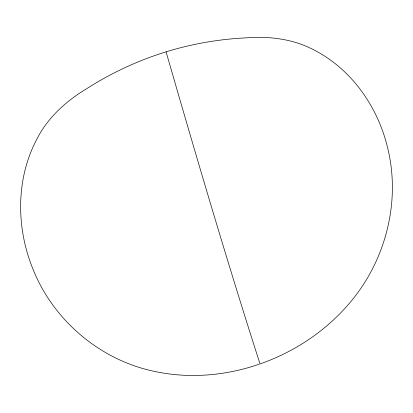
<?xml version="1.0" encoding="UTF-8"?>
<svg xmlns="http://www.w3.org/2000/svg" width="413" height="413" viewBox="0 0 413 413"><rect width="100%" height="100%" fill="white"/><g stroke="black" fill="none" stroke-linecap="round" stroke-linejoin="round"><path stroke-width="0.62" d="M259.287 364.178C226.216 375.608 190.078 378.85 155.722 371.659C100.695 360.73 52.983 320.369 32.586 268.187C15.983 226.882 15.89 177.9 37.304 138.288C48.342 116.905 66.808 100.586 87.215 88.372C111.716 72.74 138.309 60.396 166.078 51.831C191.937 43.871 218.787 39.189 245.807 37.877C269.013 36.045 292.998 38.832 313.787 49.885C352.258 69.405 378.685 108.16 388.081 149.723C400.889 204.296 384.451 263.979 347.318 305.661C323.983 332.295 293.406 352.279 260.025 363.92C226.778 260.484 196.18 156.217 166.078 51.831"/></g></svg>
